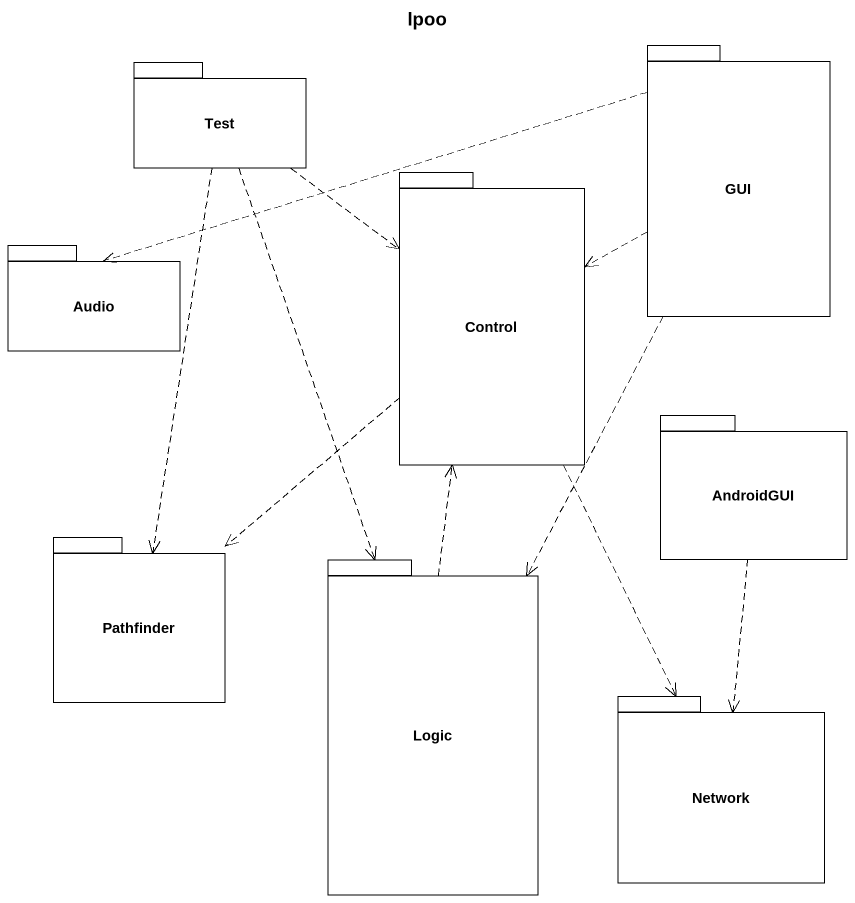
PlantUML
@startuml
title lpoo
package GUI {
}
package Test {
}
package "Control" as Control_ {
}
package Audio {
}
package AndroidGUI {
}
package Pathfinder {
}
package Logic {
}
package "Network" as Network_ {
}
GUI .left.> Control_
GUI .left.> Audio
GUI ..> Logic
Test ..> Control_
Test ..> Pathfinder
Test ..> Logic
Control_ ..> Pathfinder
Control_ ..> Network_
AndroidGUI ..> Network_
Logic .up.> Control_
@enduml
